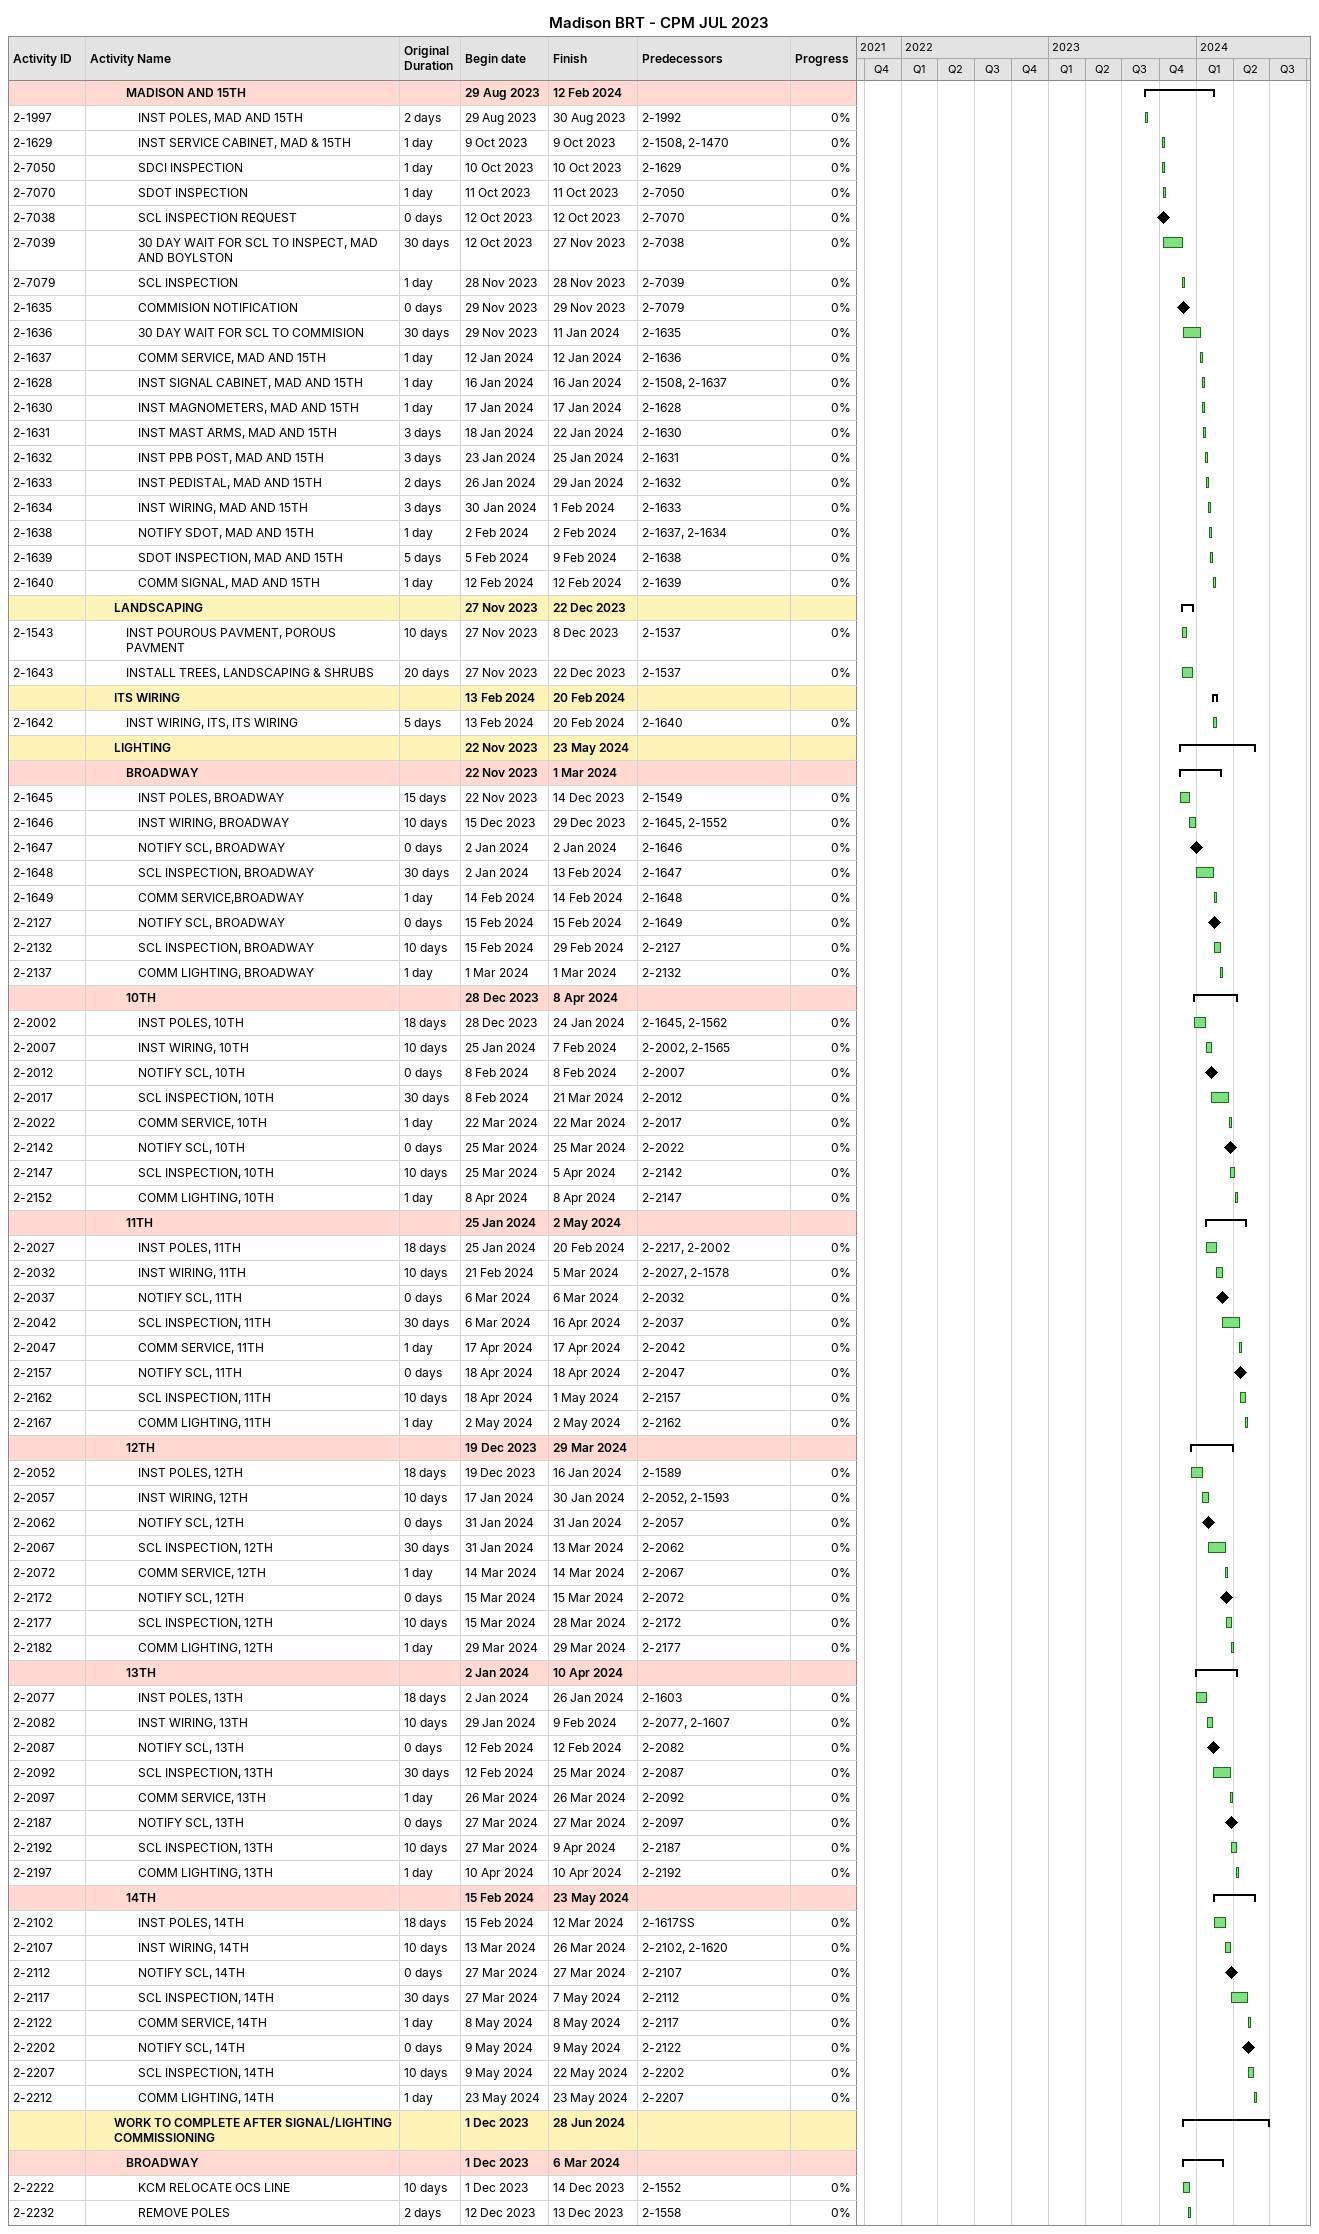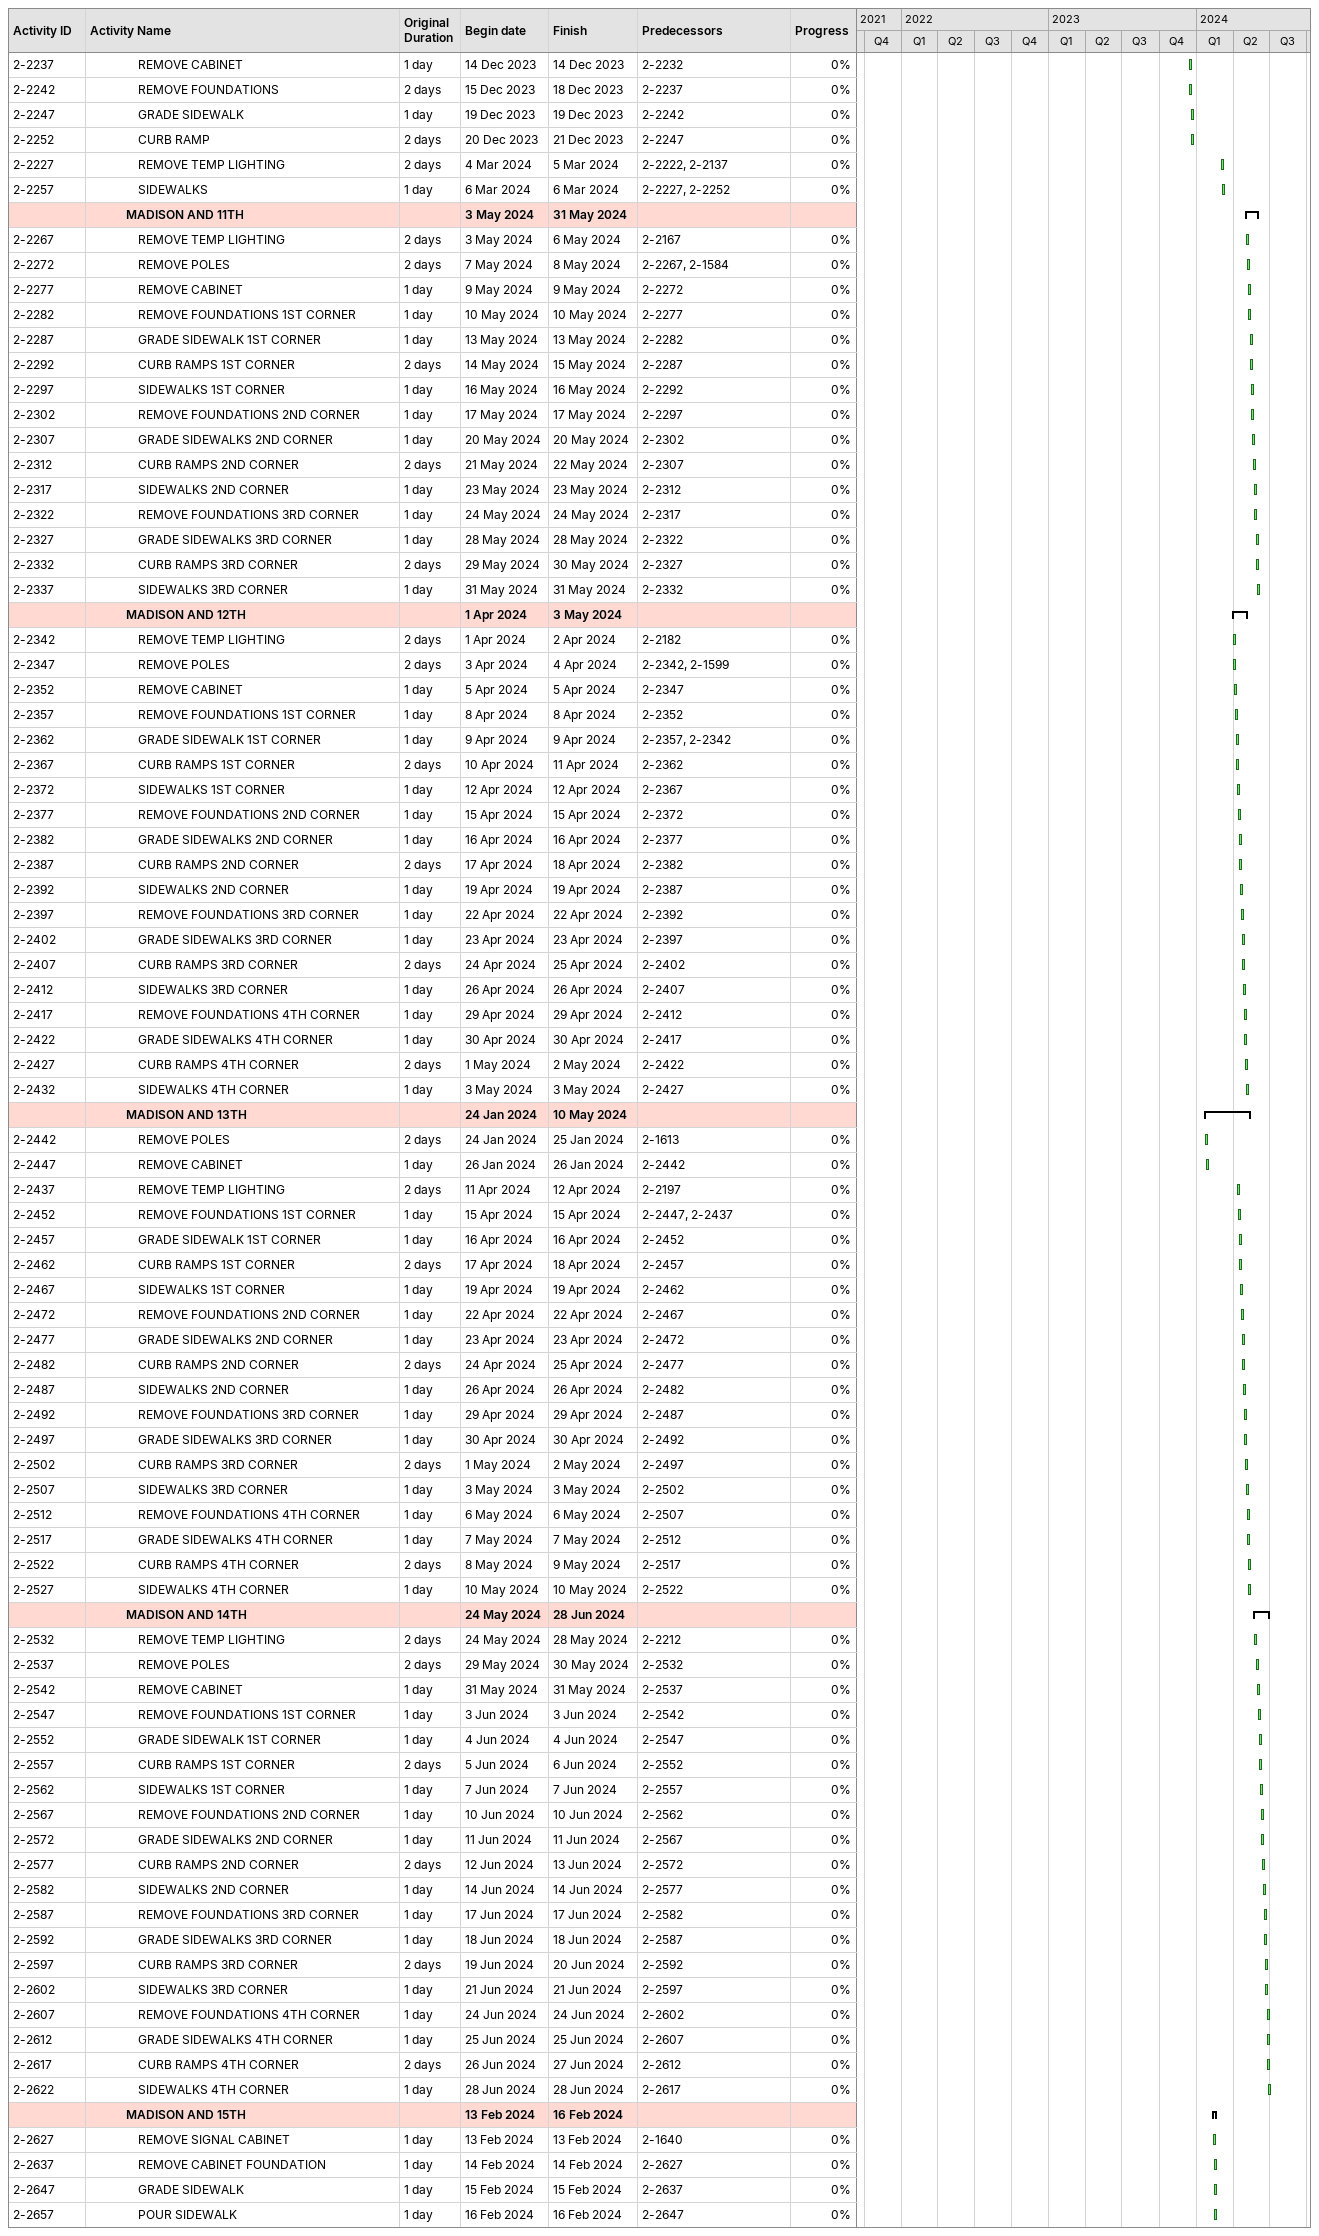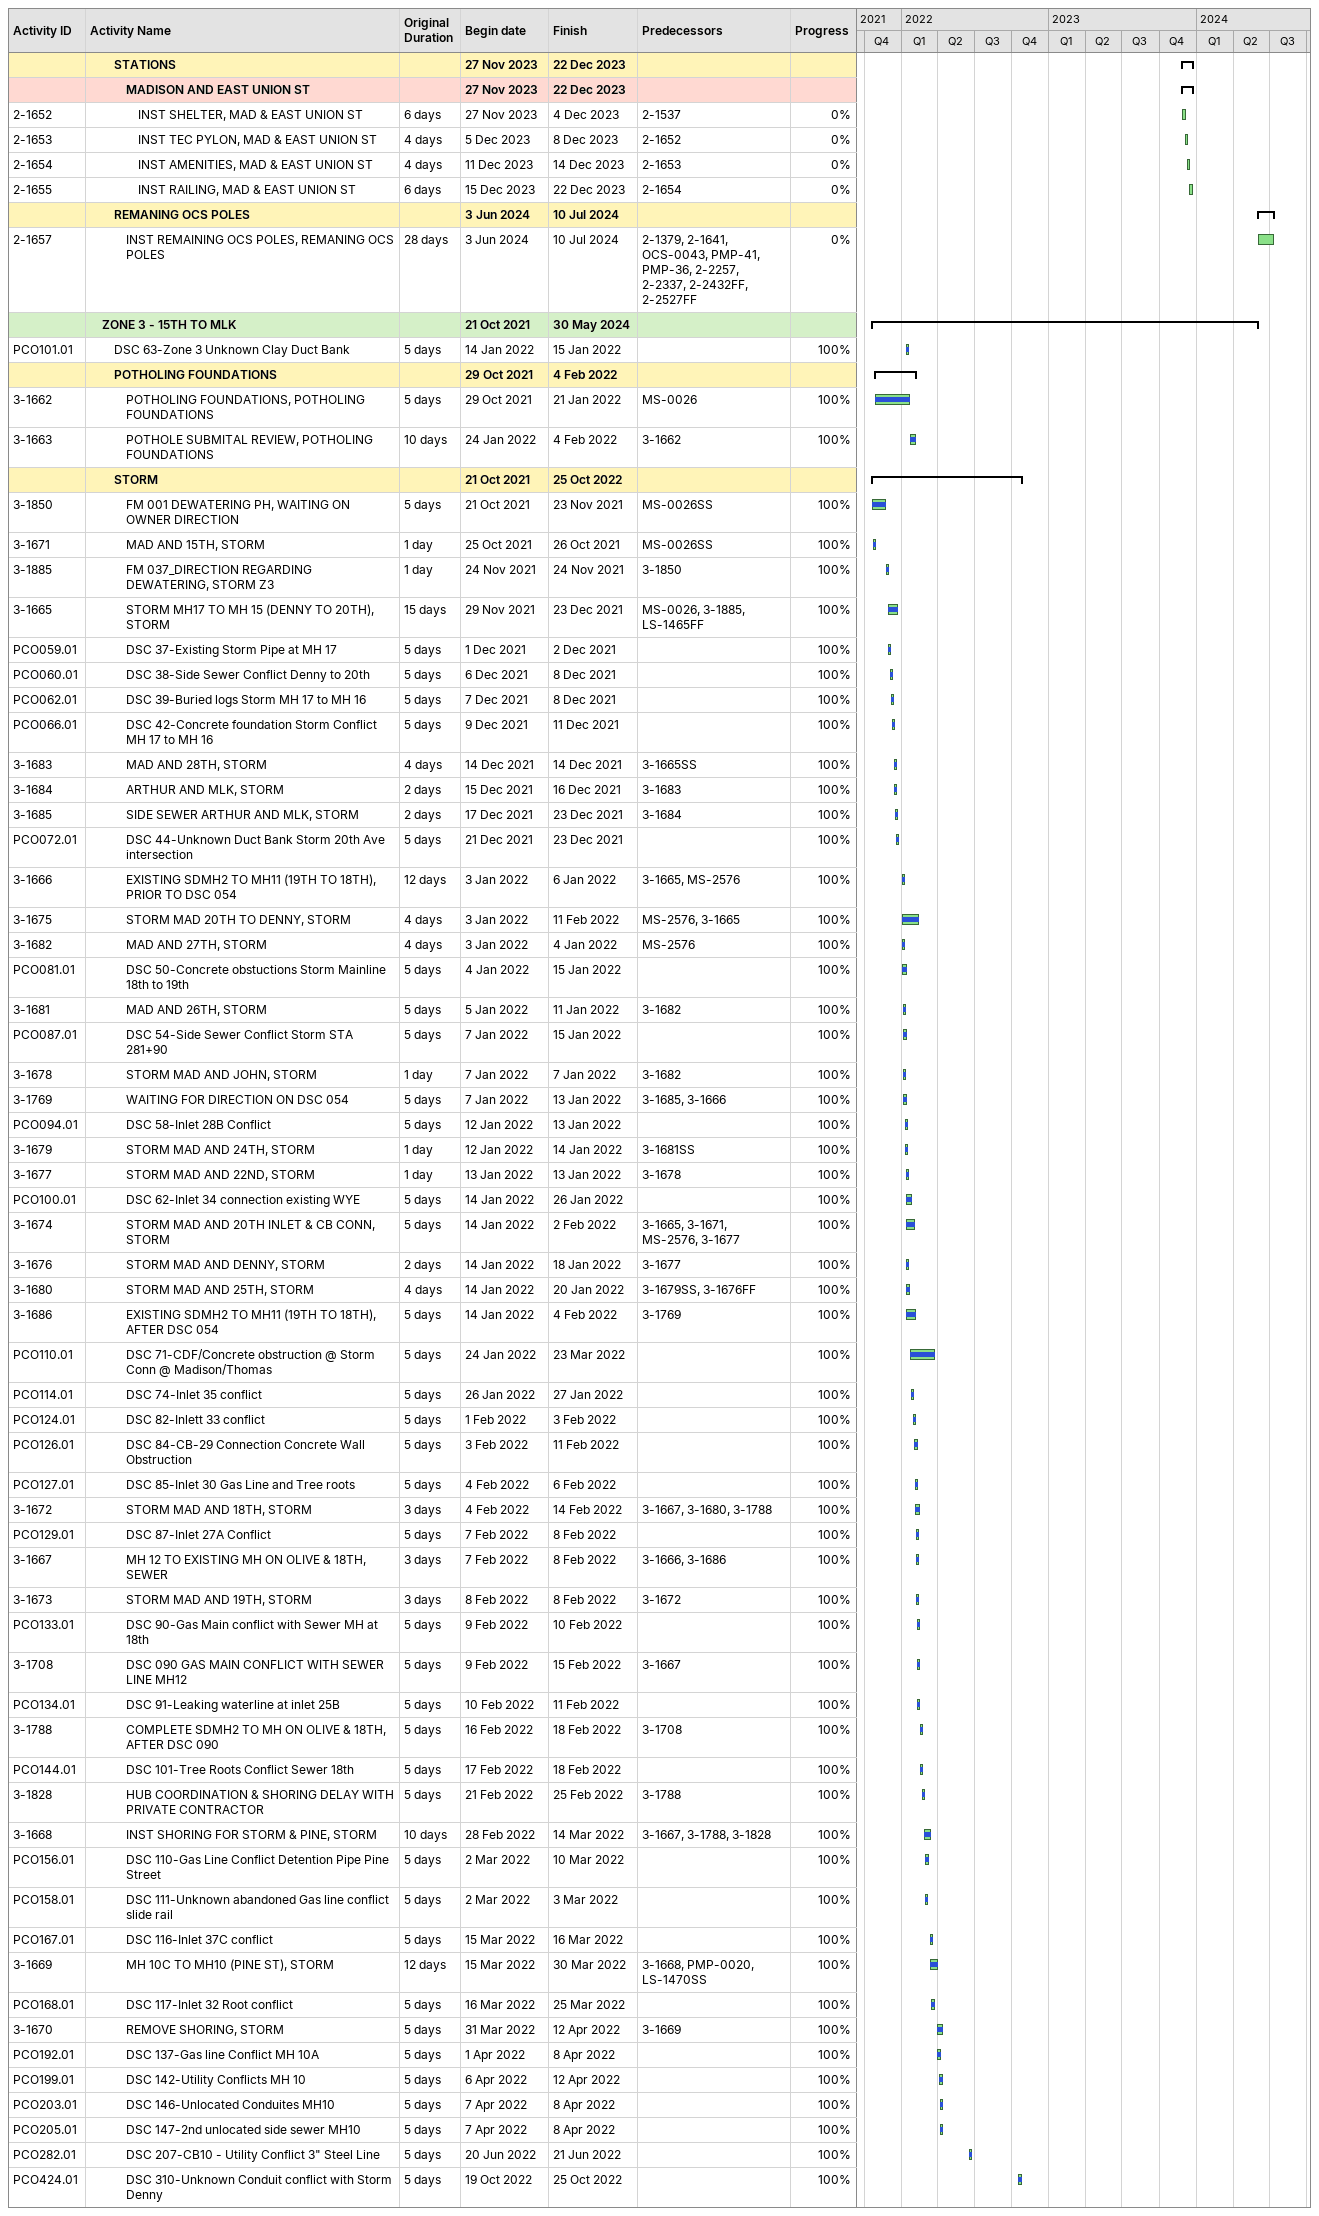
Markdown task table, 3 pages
Madison BRT - CPM JUL 2023

| ID | Level | Task | Original duration | Start | Finish | Predecessors | % complete |
|---|---|---|---|---|---|---|---|
|  | 4 | **MADISON AND 15TH** |  | 2023-08-29 | 2024-02-12 |  |  |
| 2-1997 | 5 | INST POLES, MAD AND 15TH | 2d | 2023-08-29 | 2023-08-30 | 2-1992 | 0 |
| 2-1629 | 5 | INST SERVICE CABINET, MAD & 15TH | 1d | 2023-10-09 | 2023-10-09 | 2-1508, 2-1470 | 0 |
| 2-7050 | 5 | SDCI INSPECTION | 1d | 2023-10-10 | 2023-10-10 | 2-1629 | 0 |
| 2-7070 | 5 | SDOT INSPECTION | 1d | 2023-10-11 | 2023-10-11 | 2-7050 | 0 |
| 2-7038 | 5 | SCL INSPECTION REQUEST | 0d | 2023-10-12 | 2023-10-12 | 2-7070 | 0 |
| 2-7039 | 5 | 30 DAY WAIT FOR SCL TO INSPECT, MAD AND BOYLSTON | 30d | 2023-10-12 | 2023-11-27 | 2-7038 | 0 |
| 2-7079 | 5 | SCL INSPECTION | 1d | 2023-11-28 | 2023-11-28 | 2-7039 | 0 |
| 2-1635 | 5 | COMMISION NOTIFICATION | 0d | 2023-11-29 | 2023-11-29 | 2-7079 | 0 |
| 2-1636 | 5 | 30 DAY WAIT FOR SCL TO COMMISION | 30d | 2023-11-29 | 2024-01-11 | 2-1635 | 0 |
| 2-1637 | 5 | COMM SERVICE, MAD AND 15TH | 1d | 2024-01-12 | 2024-01-12 | 2-1636 | 0 |
| 2-1628 | 5 | INST SIGNAL CABINET, MAD AND 15TH | 1d | 2024-01-16 | 2024-01-16 | 2-1508, 2-1637 | 0 |
| 2-1630 | 5 | INST MAGNOMETERS, MAD AND 15TH | 1d | 2024-01-17 | 2024-01-17 | 2-1628 | 0 |
| 2-1631 | 5 | INST MAST ARMS, MAD AND 15TH | 3d | 2024-01-18 | 2024-01-22 | 2-1630 | 0 |
| 2-1632 | 5 | INST PPB POST, MAD AND 15TH | 3d | 2024-01-23 | 2024-01-25 | 2-1631 | 0 |
| 2-1633 | 5 | INST PEDISTAL, MAD AND 15TH | 2d | 2024-01-26 | 2024-01-29 | 2-1632 | 0 |
| 2-1634 | 5 | INST WIRING, MAD AND 15TH | 3d | 2024-01-30 | 2024-02-01 | 2-1633 | 0 |
| 2-1638 | 5 | NOTIFY SDOT, MAD AND 15TH | 1d | 2024-02-02 | 2024-02-02 | 2-1637, 2-1634 | 0 |
| 2-1639 | 5 | SDOT INSPECTION, MAD AND 15TH | 5d | 2024-02-05 | 2024-02-09 | 2-1638 | 0 |
| 2-1640 | 5 | COMM SIGNAL, MAD AND 15TH | 1d | 2024-02-12 | 2024-02-12 | 2-1639 | 0 |
|  | 3 | **LANDSCAPING** |  | 2023-11-27 | 2023-12-22 |  |  |
| 2-1543 | 4 | INST POUROUS PAVMENT, POROUS PAVMENT | 10d | 2023-11-27 | 2023-12-08 | 2-1537 | 0 |
| 2-1643 | 4 | INSTALL TREES, LANDSCAPING & SHRUBS | 20d | 2023-11-27 | 2023-12-22 | 2-1537 | 0 |
|  | 3 | **ITS WIRING** |  | 2024-02-13 | 2024-02-20 |  |  |
| 2-1642 | 4 | INST WIRING, ITS, ITS WIRING | 5d | 2024-02-13 | 2024-02-20 | 2-1640 | 0 |
|  | 3 | **LIGHTING** |  | 2023-11-22 | 2024-05-23 |  |  |
|  | 4 | **BROADWAY** |  | 2023-11-22 | 2024-03-01 |  |  |
| 2-1645 | 5 | INST POLES, BROADWAY | 15d | 2023-11-22 | 2023-12-14 | 2-1549 | 0 |
| 2-1646 | 5 | INST WIRING, BROADWAY | 10d | 2023-12-15 | 2023-12-29 | 2-1645, 2-1552 | 0 |
| 2-1647 | 5 | NOTIFY SCL, BROADWAY | 0d | 2024-01-02 | 2024-01-02 | 2-1646 | 0 |
| 2-1648 | 5 | SCL INSPECTION, BROADWAY | 30d | 2024-01-02 | 2024-02-13 | 2-1647 | 0 |
| 2-1649 | 5 | COMM SERVICE,BROADWAY | 1d | 2024-02-14 | 2024-02-14 | 2-1648 | 0 |
| 2-2127 | 5 | NOTIFY SCL, BROADWAY | 0d | 2024-02-15 | 2024-02-15 | 2-1649 | 0 |
| 2-2132 | 5 | SCL INSPECTION, BROADWAY | 10d | 2024-02-15 | 2024-02-29 | 2-2127 | 0 |
| 2-2137 | 5 | COMM LIGHTING, BROADWAY | 1d | 2024-03-01 | 2024-03-01 | 2-2132 | 0 |
|  | 4 | **10TH** |  | 2023-12-28 | 2024-04-08 |  |  |
| 2-2002 | 5 | INST POLES, 10TH | 18d | 2023-12-28 | 2024-01-24 | 2-1645, 2-1562 | 0 |
| 2-2007 | 5 | INST WIRING, 10TH | 10d | 2024-01-25 | 2024-02-07 | 2-2002, 2-1565 | 0 |
| 2-2012 | 5 | NOTIFY SCL, 10TH | 0d | 2024-02-08 | 2024-02-08 | 2-2007 | 0 |
| 2-2017 | 5 | SCL INSPECTION, 10TH | 30d | 2024-02-08 | 2024-03-21 | 2-2012 | 0 |
| 2-2022 | 5 | COMM SERVICE, 10TH | 1d | 2024-03-22 | 2024-03-22 | 2-2017 | 0 |
| 2-2142 | 5 | NOTIFY SCL, 10TH | 0d | 2024-03-25 | 2024-03-25 | 2-2022 | 0 |
| 2-2147 | 5 | SCL INSPECTION, 10TH | 10d | 2024-03-25 | 2024-04-05 | 2-2142 | 0 |
| 2-2152 | 5 | COMM LIGHTING, 10TH | 1d | 2024-04-08 | 2024-04-08 | 2-2147 | 0 |
|  | 4 | **11TH** |  | 2024-01-25 | 2024-05-02 |  |  |
| 2-2027 | 5 | INST POLES, 11TH | 18d | 2024-01-25 | 2024-02-20 | 2-2217, 2-2002 | 0 |
| 2-2032 | 5 | INST WIRING, 11TH | 10d | 2024-02-21 | 2024-03-05 | 2-2027, 2-1578 | 0 |
| 2-2037 | 5 | NOTIFY SCL, 11TH | 0d | 2024-03-06 | 2024-03-06 | 2-2032 | 0 |
| 2-2042 | 5 | SCL INSPECTION, 11TH | 30d | 2024-03-06 | 2024-04-16 | 2-2037 | 0 |
| 2-2047 | 5 | COMM SERVICE, 11TH | 1d | 2024-04-17 | 2024-04-17 | 2-2042 | 0 |
| 2-2157 | 5 | NOTIFY SCL, 11TH | 0d | 2024-04-18 | 2024-04-18 | 2-2047 | 0 |
| 2-2162 | 5 | SCL INSPECTION, 11TH | 10d | 2024-04-18 | 2024-05-01 | 2-2157 | 0 |
| 2-2167 | 5 | COMM LIGHTING, 11TH | 1d | 2024-05-02 | 2024-05-02 | 2-2162 | 0 |
|  | 4 | **12TH** |  | 2023-12-19 | 2024-03-29 |  |  |
| 2-2052 | 5 | INST POLES, 12TH | 18d | 2023-12-19 | 2024-01-16 | 2-1589 | 0 |
| 2-2057 | 5 | INST WIRING, 12TH | 10d | 2024-01-17 | 2024-01-30 | 2-2052, 2-1593 | 0 |
| 2-2062 | 5 | NOTIFY SCL, 12TH | 0d | 2024-01-31 | 2024-01-31 | 2-2057 | 0 |
| 2-2067 | 5 | SCL INSPECTION, 12TH | 30d | 2024-01-31 | 2024-03-13 | 2-2062 | 0 |
| 2-2072 | 5 | COMM SERVICE, 12TH | 1d | 2024-03-14 | 2024-03-14 | 2-2067 | 0 |
| 2-2172 | 5 | NOTIFY SCL, 12TH | 0d | 2024-03-15 | 2024-03-15 | 2-2072 | 0 |
| 2-2177 | 5 | SCL INSPECTION, 12TH | 10d | 2024-03-15 | 2024-03-28 | 2-2172 | 0 |
| 2-2182 | 5 | COMM LIGHTING, 12TH | 1d | 2024-03-29 | 2024-03-29 | 2-2177 | 0 |
|  | 4 | **13TH** |  | 2024-01-02 | 2024-04-10 |  |  |
| 2-2077 | 5 | INST POLES, 13TH | 18d | 2024-01-02 | 2024-01-26 | 2-1603 | 0 |
| 2-2082 | 5 | INST WIRING, 13TH | 10d | 2024-01-29 | 2024-02-09 | 2-2077, 2-1607 | 0 |
| 2-2087 | 5 | NOTIFY SCL, 13TH | 0d | 2024-02-12 | 2024-02-12 | 2-2082 | 0 |
| 2-2092 | 5 | SCL INSPECTION, 13TH | 30d | 2024-02-12 | 2024-03-25 | 2-2087 | 0 |
| 2-2097 | 5 | COMM SERVICE, 13TH | 1d | 2024-03-26 | 2024-03-26 | 2-2092 | 0 |
| 2-2187 | 5 | NOTIFY SCL, 13TH | 0d | 2024-03-27 | 2024-03-27 | 2-2097 | 0 |
| 2-2192 | 5 | SCL INSPECTION, 13TH | 10d | 2024-03-27 | 2024-04-09 | 2-2187 | 0 |
| 2-2197 | 5 | COMM LIGHTING, 13TH | 1d | 2024-04-10 | 2024-04-10 | 2-2192 | 0 |
|  | 4 | **14TH** |  | 2024-02-15 | 2024-05-23 |  |  |
| 2-2102 | 5 | INST POLES, 14TH | 18d | 2024-02-15 | 2024-03-12 | 2-1617SS | 0 |
| 2-2107 | 5 | INST WIRING, 14TH | 10d | 2024-03-13 | 2024-03-26 | 2-2102, 2-1620 | 0 |
| 2-2112 | 5 | NOTIFY SCL, 14TH | 0d | 2024-03-27 | 2024-03-27 | 2-2107 | 0 |
| 2-2117 | 5 | SCL INSPECTION, 14TH | 30d | 2024-03-27 | 2024-05-07 | 2-2112 | 0 |
| 2-2122 | 5 | COMM SERVICE, 14TH | 1d | 2024-05-08 | 2024-05-08 | 2-2117 | 0 |
| 2-2202 | 5 | NOTIFY SCL, 14TH | 0d | 2024-05-09 | 2024-05-09 | 2-2122 | 0 |
| 2-2207 | 5 | SCL INSPECTION, 14TH | 10d | 2024-05-09 | 2024-05-22 | 2-2202 | 0 |
| 2-2212 | 5 | COMM LIGHTING, 14TH | 1d | 2024-05-23 | 2024-05-23 | 2-2207 | 0 |
|  | 3 | **WORK TO COMPLETE AFTER SIGNAL/LIGHTING COMMISSIONING** |  | 2023-12-01 | 2024-06-28 |  |  |
|  | 4 | **BROADWAY** |  | 2023-12-01 | 2024-03-06 |  |  |
| 2-2222 | 5 | KCM RELOCATE OCS LINE | 10d | 2023-12-01 | 2023-12-14 | 2-1552 | 0 |
| 2-2232 | 5 | REMOVE POLES | 2d | 2023-12-12 | 2023-12-13 | 2-1558 | 0 |
| 2-2237 | 5 | REMOVE CABINET | 1d | 2023-12-14 | 2023-12-14 | 2-2232 | 0 |
| 2-2242 | 5 | REMOVE FOUNDATIONS | 2d | 2023-12-15 | 2023-12-18 | 2-2237 | 0 |
| 2-2247 | 5 | GRADE SIDEWALK | 1d | 2023-12-19 | 2023-12-19 | 2-2242 | 0 |
| 2-2252 | 5 | CURB RAMP | 2d | 2023-12-20 | 2023-12-21 | 2-2247 | 0 |
| 2-2227 | 5 | REMOVE TEMP LIGHTING | 2d | 2024-03-04 | 2024-03-05 | 2-2222, 2-2137 | 0 |
| 2-2257 | 5 | SIDEWALKS | 1d | 2024-03-06 | 2024-03-06 | 2-2227, 2-2252 | 0 |
|  | 4 | **MADISON AND 11TH** |  | 2024-05-03 | 2024-05-31 |  |  |
| 2-2267 | 5 | REMOVE TEMP LIGHTING | 2d | 2024-05-03 | 2024-05-06 | 2-2167 | 0 |
| 2-2272 | 5 | REMOVE POLES | 2d | 2024-05-07 | 2024-05-08 | 2-2267, 2-1584 | 0 |
| 2-2277 | 5 | REMOVE CABINET | 1d | 2024-05-09 | 2024-05-09 | 2-2272 | 0 |
| 2-2282 | 5 | REMOVE FOUNDATIONS 1ST CORNER | 1d | 2024-05-10 | 2024-05-10 | 2-2277 | 0 |
| 2-2287 | 5 | GRADE SIDEWALK 1ST CORNER | 1d | 2024-05-13 | 2024-05-13 | 2-2282 | 0 |
| 2-2292 | 5 | CURB RAMPS 1ST CORNER | 2d | 2024-05-14 | 2024-05-15 | 2-2287 | 0 |
| 2-2297 | 5 | SIDEWALKS 1ST CORNER | 1d | 2024-05-16 | 2024-05-16 | 2-2292 | 0 |
| 2-2302 | 5 | REMOVE FOUNDATIONS 2ND CORNER | 1d | 2024-05-17 | 2024-05-17 | 2-2297 | 0 |
| 2-2307 | 5 | GRADE SIDEWALKS 2ND CORNER | 1d | 2024-05-20 | 2024-05-20 | 2-2302 | 0 |
| 2-2312 | 5 | CURB RAMPS 2ND CORNER | 2d | 2024-05-21 | 2024-05-22 | 2-2307 | 0 |
| 2-2317 | 5 | SIDEWALKS 2ND CORNER | 1d | 2024-05-23 | 2024-05-23 | 2-2312 | 0 |
| 2-2322 | 5 | REMOVE FOUNDATIONS 3RD CORNER | 1d | 2024-05-24 | 2024-05-24 | 2-2317 | 0 |
| 2-2327 | 5 | GRADE SIDEWALKS 3RD CORNER | 1d | 2024-05-28 | 2024-05-28 | 2-2322 | 0 |
| 2-2332 | 5 | CURB RAMPS 3RD CORNER | 2d | 2024-05-29 | 2024-05-30 | 2-2327 | 0 |
| 2-2337 | 5 | SIDEWALKS 3RD CORNER | 1d | 2024-05-31 | 2024-05-31 | 2-2332 | 0 |
|  | 4 | **MADISON AND 12TH** |  | 2024-04-01 | 2024-05-03 |  |  |
| 2-2342 | 5 | REMOVE TEMP LIGHTING | 2d | 2024-04-01 | 2024-04-02 | 2-2182 | 0 |
| 2-2347 | 5 | REMOVE POLES | 2d | 2024-04-03 | 2024-04-04 | 2-2342, 2-1599 | 0 |
| 2-2352 | 5 | REMOVE CABINET | 1d | 2024-04-05 | 2024-04-05 | 2-2347 | 0 |
| 2-2357 | 5 | REMOVE FOUNDATIONS 1ST CORNER | 1d | 2024-04-08 | 2024-04-08 | 2-2352 | 0 |
| 2-2362 | 5 | GRADE SIDEWALK 1ST CORNER | 1d | 2024-04-09 | 2024-04-09 | 2-2357, 2-2342 | 0 |
| 2-2367 | 5 | CURB RAMPS 1ST CORNER | 2d | 2024-04-10 | 2024-04-11 | 2-2362 | 0 |
| 2-2372 | 5 | SIDEWALKS 1ST CORNER | 1d | 2024-04-12 | 2024-04-12 | 2-2367 | 0 |
| 2-2377 | 5 | REMOVE FOUNDATIONS 2ND CORNER | 1d | 2024-04-15 | 2024-04-15 | 2-2372 | 0 |
| 2-2382 | 5 | GRADE SIDEWALKS 2ND CORNER | 1d | 2024-04-16 | 2024-04-16 | 2-2377 | 0 |
| 2-2387 | 5 | CURB RAMPS 2ND CORNER | 2d | 2024-04-17 | 2024-04-18 | 2-2382 | 0 |
| 2-2392 | 5 | SIDEWALKS 2ND CORNER | 1d | 2024-04-19 | 2024-04-19 | 2-2387 | 0 |
| 2-2397 | 5 | REMOVE FOUNDATIONS 3RD CORNER | 1d | 2024-04-22 | 2024-04-22 | 2-2392 | 0 |
| 2-2402 | 5 | GRADE SIDEWALKS 3RD CORNER | 1d | 2024-04-23 | 2024-04-23 | 2-2397 | 0 |
| 2-2407 | 5 | CURB RAMPS 3RD CORNER | 2d | 2024-04-24 | 2024-04-25 | 2-2402 | 0 |
| 2-2412 | 5 | SIDEWALKS 3RD CORNER | 1d | 2024-04-26 | 2024-04-26 | 2-2407 | 0 |
| 2-2417 | 5 | REMOVE FOUNDATIONS 4TH CORNER | 1d | 2024-04-29 | 2024-04-29 | 2-2412 | 0 |
| 2-2422 | 5 | GRADE SIDEWALKS 4TH CORNER | 1d | 2024-04-30 | 2024-04-30 | 2-2417 | 0 |
| 2-2427 | 5 | CURB RAMPS 4TH CORNER | 2d | 2024-05-01 | 2024-05-02 | 2-2422 | 0 |
| 2-2432 | 5 | SIDEWALKS 4TH CORNER | 1d | 2024-05-03 | 2024-05-03 | 2-2427 | 0 |
|  | 4 | **MADISON AND 13TH** |  | 2024-01-24 | 2024-05-10 |  |  |
| 2-2442 | 5 | REMOVE POLES | 2d | 2024-01-24 | 2024-01-25 | 2-1613 | 0 |
| 2-2447 | 5 | REMOVE CABINET | 1d | 2024-01-26 | 2024-01-26 | 2-2442 | 0 |
| 2-2437 | 5 | REMOVE TEMP LIGHTING | 2d | 2024-04-11 | 2024-04-12 | 2-2197 | 0 |
| 2-2452 | 5 | REMOVE FOUNDATIONS 1ST CORNER | 1d | 2024-04-15 | 2024-04-15 | 2-2447, 2-2437 | 0 |
| 2-2457 | 5 | GRADE SIDEWALK 1ST CORNER | 1d | 2024-04-16 | 2024-04-16 | 2-2452 | 0 |
| 2-2462 | 5 | CURB RAMPS 1ST CORNER | 2d | 2024-04-17 | 2024-04-18 | 2-2457 | 0 |
| 2-2467 | 5 | SIDEWALKS 1ST CORNER | 1d | 2024-04-19 | 2024-04-19 | 2-2462 | 0 |
| 2-2472 | 5 | REMOVE FOUNDATIONS 2ND CORNER | 1d | 2024-04-22 | 2024-04-22 | 2-2467 | 0 |
| 2-2477 | 5 | GRADE SIDEWALKS 2ND CORNER | 1d | 2024-04-23 | 2024-04-23 | 2-2472 | 0 |
| 2-2482 | 5 | CURB RAMPS 2ND CORNER | 2d | 2024-04-24 | 2024-04-25 | 2-2477 | 0 |
| 2-2487 | 5 | SIDEWALKS 2ND CORNER | 1d | 2024-04-26 | 2024-04-26 | 2-2482 | 0 |
| 2-2492 | 5 | REMOVE FOUNDATIONS 3RD CORNER | 1d | 2024-04-29 | 2024-04-29 | 2-2487 | 0 |
| 2-2497 | 5 | GRADE SIDEWALKS 3RD CORNER | 1d | 2024-04-30 | 2024-04-30 | 2-2492 | 0 |
| 2-2502 | 5 | CURB RAMPS 3RD CORNER | 2d | 2024-05-01 | 2024-05-02 | 2-2497 | 0 |
| 2-2507 | 5 | SIDEWALKS 3RD CORNER | 1d | 2024-05-03 | 2024-05-03 | 2-2502 | 0 |
| 2-2512 | 5 | REMOVE FOUNDATIONS 4TH CORNER | 1d | 2024-05-06 | 2024-05-06 | 2-2507 | 0 |
| 2-2517 | 5 | GRADE SIDEWALKS 4TH CORNER | 1d | 2024-05-07 | 2024-05-07 | 2-2512 | 0 |
| 2-2522 | 5 | CURB RAMPS 4TH CORNER | 2d | 2024-05-08 | 2024-05-09 | 2-2517 | 0 |
| 2-2527 | 5 | SIDEWALKS 4TH CORNER | 1d | 2024-05-10 | 2024-05-10 | 2-2522 | 0 |
|  | 4 | **MADISON AND 14TH** |  | 2024-05-24 | 2024-06-28 |  |  |
| 2-2532 | 5 | REMOVE TEMP LIGHTING | 2d | 2024-05-24 | 2024-05-28 | 2-2212 | 0 |
| 2-2537 | 5 | REMOVE POLES | 2d | 2024-05-29 | 2024-05-30 | 2-2532 | 0 |
| 2-2542 | 5 | REMOVE CABINET | 1d | 2024-05-31 | 2024-05-31 | 2-2537 | 0 |
| 2-2547 | 5 | REMOVE FOUNDATIONS 1ST CORNER | 1d | 2024-06-03 | 2024-06-03 | 2-2542 | 0 |
| 2-2552 | 5 | GRADE SIDEWALK 1ST CORNER | 1d | 2024-06-04 | 2024-06-04 | 2-2547 | 0 |
| 2-2557 | 5 | CURB RAMPS 1ST CORNER | 2d | 2024-06-05 | 2024-06-06 | 2-2552 | 0 |
| 2-2562 | 5 | SIDEWALKS 1ST CORNER | 1d | 2024-06-07 | 2024-06-07 | 2-2557 | 0 |
| 2-2567 | 5 | REMOVE FOUNDATIONS 2ND CORNER | 1d | 2024-06-10 | 2024-06-10 | 2-2562 | 0 |
| 2-2572 | 5 | GRADE SIDEWALKS 2ND CORNER | 1d | 2024-06-11 | 2024-06-11 | 2-2567 | 0 |
| 2-2577 | 5 | CURB RAMPS 2ND CORNER | 2d | 2024-06-12 | 2024-06-13 | 2-2572 | 0 |
| 2-2582 | 5 | SIDEWALKS 2ND CORNER | 1d | 2024-06-14 | 2024-06-14 | 2-2577 | 0 |
| 2-2587 | 5 | REMOVE FOUNDATIONS 3RD CORNER | 1d | 2024-06-17 | 2024-06-17 | 2-2582 | 0 |
| 2-2592 | 5 | GRADE SIDEWALKS 3RD CORNER | 1d | 2024-06-18 | 2024-06-18 | 2-2587 | 0 |
| 2-2597 | 5 | CURB RAMPS 3RD CORNER | 2d | 2024-06-19 | 2024-06-20 | 2-2592 | 0 |
| 2-2602 | 5 | SIDEWALKS 3RD CORNER | 1d | 2024-06-21 | 2024-06-21 | 2-2597 | 0 |
| 2-2607 | 5 | REMOVE FOUNDATIONS 4TH CORNER | 1d | 2024-06-24 | 2024-06-24 | 2-2602 | 0 |
| 2-2612 | 5 | GRADE SIDEWALKS 4TH CORNER | 1d | 2024-06-25 | 2024-06-25 | 2-2607 | 0 |
| 2-2617 | 5 | CURB RAMPS 4TH CORNER | 2d | 2024-06-26 | 2024-06-27 | 2-2612 | 0 |
| 2-2622 | 5 | SIDEWALKS 4TH CORNER | 1d | 2024-06-28 | 2024-06-28 | 2-2617 | 0 |
|  | 4 | **MADISON AND 15TH** |  | 2024-02-13 | 2024-02-16 |  |  |
| 2-2627 | 5 | REMOVE SIGNAL CABINET | 1d | 2024-02-13 | 2024-02-13 | 2-1640 | 0 |
| 2-2637 | 5 | REMOVE CABINET FOUNDATION | 1d | 2024-02-14 | 2024-02-14 | 2-2627 | 0 |
| 2-2647 | 5 | GRADE SIDEWALK | 1d | 2024-02-15 | 2024-02-15 | 2-2637 | 0 |
| 2-2657 | 5 | POUR SIDEWALK | 1d | 2024-02-16 | 2024-02-16 | 2-2647 | 0 |
|  | 3 | **STATIONS** |  | 2023-11-27 | 2023-12-22 |  |  |
|  | 4 | **MADISON AND EAST UNION ST** |  | 2023-11-27 | 2023-12-22 |  |  |
| 2-1652 | 5 | INST SHELTER, MAD & EAST UNION ST | 6d | 2023-11-27 | 2023-12-04 | 2-1537 | 0 |
| 2-1653 | 5 | INST TEC PYLON, MAD & EAST UNION ST | 4d | 2023-12-05 | 2023-12-08 | 2-1652 | 0 |
| 2-1654 | 5 | INST AMENITIES, MAD & EAST UNION ST | 4d | 2023-12-11 | 2023-12-14 | 2-1653 | 0 |
| 2-1655 | 5 | INST RAILING, MAD & EAST UNION ST | 6d | 2023-12-15 | 2023-12-22 | 2-1654 | 0 |
|  | 3 | **REMANING OCS POLES** |  | 2024-06-03 | 2024-07-10 |  |  |
| 2-1657 | 4 | INST REMAINING OCS POLES, REMANING OCS POLES | 28d | 2024-06-03 | 2024-07-10 | 2-1379, 2-1641, OCS-0043, PMP-41, PMP-36, 2-2257, 2-2337, 2-2432FF, 2-2527FF | 0 |
|  | 2 | **ZONE 3 - 15TH TO MLK** |  | 2021-10-21 | 2024-05-30 |  |  |
| PCO101.01 | 3 | DSC 63-Zone 3 Unknown Clay Duct Bank | 5d | 2022-01-14 | 2022-01-15 |  | 100 |
|  | 3 | **POTHOLING FOUNDATIONS** |  | 2021-10-29 | 2022-02-04 |  |  |
| 3-1662 | 4 | POTHOLING FOUNDATIONS, POTHOLING FOUNDATIONS | 5d | 2021-10-29 | 2022-01-21 | MS-0026 | 100 |
| 3-1663 | 4 | POTHOLE SUBMITAL REVIEW, POTHOLING FOUNDATIONS | 10d | 2022-01-24 | 2022-02-04 | 3-1662 | 100 |
|  | 3 | **STORM** |  | 2021-10-21 | 2022-10-25 |  |  |
| 3-1850 | 4 | FM 001 DEWATERING PH, WAITING ON OWNER DIRECTION | 5d | 2021-10-21 | 2021-11-23 | MS-0026SS | 100 |
| 3-1671 | 4 | MAD AND 15TH, STORM | 1d | 2021-10-25 | 2021-10-26 | MS-0026SS | 100 |
| 3-1885 | 4 | FM 037_DIRECTION REGARDING DEWATERING, STORM Z3 | 1d | 2021-11-24 | 2021-11-24 | 3-1850 | 100 |
| 3-1665 | 4 | STORM MH17 TO MH 15 (DENNY TO 20TH), STORM | 15d | 2021-11-29 | 2021-12-23 | MS-0026, 3-1885, LS-1465FF | 100 |
| PCO059.01 | 4 | DSC 37-Existing Storm Pipe at MH 17 | 5d | 2021-12-01 | 2021-12-02 |  | 100 |
| PCO060.01 | 4 | DSC 38-Side Sewer Conflict Denny to 20th | 5d | 2021-12-06 | 2021-12-08 |  | 100 |
| PCO062.01 | 4 | DSC 39-Buried logs Storm MH 17 to MH 16 | 5d | 2021-12-07 | 2021-12-08 |  | 100 |
| PCO066.01 | 4 | DSC 42-Concrete foundation Storm Conflict MH 17 to MH 16 | 5d | 2021-12-09 | 2021-12-11 |  | 100 |
| 3-1683 | 4 | MAD AND 28TH, STORM | 4d | 2021-12-14 | 2021-12-14 | 3-1665SS | 100 |
| 3-1684 | 4 | ARTHUR AND MLK, STORM | 2d | 2021-12-15 | 2021-12-16 | 3-1683 | 100 |
| 3-1685 | 4 | SIDE SEWER ARTHUR AND MLK, STORM | 2d | 2021-12-17 | 2021-12-23 | 3-1684 | 100 |
| PCO072.01 | 4 | DSC 44-Unknown Duct Bank Storm 20th Ave intersection | 5d | 2021-12-21 | 2021-12-23 |  | 100 |
| 3-1666 | 4 | EXISTING SDMH2 TO MH11 (19TH TO 18TH), PRIOR TO DSC 054 | 12d | 2022-01-03 | 2022-01-06 | 3-1665, MS-2576 | 100 |
| 3-1675 | 4 | STORM MAD 20TH TO DENNY, STORM | 4d | 2022-01-03 | 2022-02-11 | MS-2576, 3-1665 | 100 |
| 3-1682 | 4 | MAD AND 27TH, STORM | 4d | 2022-01-03 | 2022-01-04 | MS-2576 | 100 |
| PCO081.01 | 4 | DSC 50-Concrete obstuctions Storm Mainline 18th to 19th | 5d | 2022-01-04 | 2022-01-15 |  | 100 |
| 3-1681 | 4 | MAD AND 26TH, STORM | 5d | 2022-01-05 | 2022-01-11 | 3-1682 | 100 |
| PCO087.01 | 4 | DSC 54-Side Sewer Conflict Storm STA 281+90 | 5d | 2022-01-07 | 2022-01-15 |  | 100 |
| 3-1678 | 4 | STORM MAD AND JOHN, STORM | 1d | 2022-01-07 | 2022-01-07 | 3-1682 | 100 |
| 3-1769 | 4 | WAITING FOR DIRECTION ON DSC 054 | 5d | 2022-01-07 | 2022-01-13 | 3-1685, 3-1666 | 100 |
| PCO094.01 | 4 | DSC 58-Inlet 28B Conflict | 5d | 2022-01-12 | 2022-01-13 |  | 100 |
| 3-1679 | 4 | STORM MAD AND 24TH, STORM | 1d | 2022-01-12 | 2022-01-14 | 3-1681SS | 100 |
| 3-1677 | 4 | STORM MAD AND 22ND, STORM | 1d | 2022-01-13 | 2022-01-13 | 3-1678 | 100 |
| PCO100.01 | 4 | DSC 62-Inlet 34 connection existing WYE | 5d | 2022-01-14 | 2022-01-26 |  | 100 |
| 3-1674 | 4 | STORM MAD AND 20TH INLET & CB CONN, STORM | 5d | 2022-01-14 | 2022-02-02 | 3-1665, 3-1671, MS-2576, 3-1677 | 100 |
| 3-1676 | 4 | STORM MAD AND DENNY, STORM | 2d | 2022-01-14 | 2022-01-18 | 3-1677 | 100 |
| 3-1680 | 4 | STORM MAD AND 25TH, STORM | 4d | 2022-01-14 | 2022-01-20 | 3-1679SS, 3-1676FF | 100 |
| 3-1686 | 4 | EXISTING SDMH2 TO MH11 (19TH TO 18TH), AFTER DSC 054 | 5d | 2022-01-14 | 2022-02-04 | 3-1769 | 100 |
| PCO110.01 | 4 | DSC 71-CDF/Concrete obstruction @ Storm Conn @ Madison/Thomas | 5d | 2022-01-24 | 2022-03-23 |  | 100 |
| PCO114.01 | 4 | DSC 74-Inlet 35 conflict | 5d | 2022-01-26 | 2022-01-27 |  | 100 |
| PCO124.01 | 4 | DSC 82-Inlett 33 conflict | 5d | 2022-02-01 | 2022-02-03 |  | 100 |
| PCO126.01 | 4 | DSC 84-CB-29 Connection Concrete Wall Obstruction | 5d | 2022-02-03 | 2022-02-11 |  | 100 |
| PCO127.01 | 4 | DSC 85-Inlet 30 Gas Line and Tree roots | 5d | 2022-02-04 | 2022-02-06 |  | 100 |
| 3-1672 | 4 | STORM MAD AND 18TH, STORM | 3d | 2022-02-04 | 2022-02-14 | 3-1667, 3-1680, 3-1788 | 100 |
| PCO129.01 | 4 | DSC 87-Inlet 27A Conflict | 5d | 2022-02-07 | 2022-02-08 |  | 100 |
| 3-1667 | 4 | MH 12 TO EXISTING MH ON OLIVE & 18TH, SEWER | 3d | 2022-02-07 | 2022-02-08 | 3-1666, 3-1686 | 100 |
| 3-1673 | 4 | STORM MAD AND 19TH, STORM | 3d | 2022-02-08 | 2022-02-08 | 3-1672 | 100 |
| PCO133.01 | 4 | DSC 90-Gas Main conflict with Sewer MH at 18th | 5d | 2022-02-09 | 2022-02-10 |  | 100 |
| 3-1708 | 4 | DSC 090 GAS MAIN CONFLICT WITH SEWER LINE MH12 | 5d | 2022-02-09 | 2022-02-15 | 3-1667 | 100 |
| PCO134.01 | 4 | DSC 91-Leaking waterline at inlet 25B | 5d | 2022-02-10 | 2022-02-11 |  | 100 |
| 3-1788 | 4 | COMPLETE SDMH2 TO MH ON OLIVE & 18TH, AFTER DSC 090 | 5d | 2022-02-16 | 2022-02-18 | 3-1708 | 100 |
| PCO144.01 | 4 | DSC 101-Tree Roots Conflict Sewer 18th | 5d | 2022-02-17 | 2022-02-18 |  | 100 |
| 3-1828 | 4 | HUB COORDINATION & SHORING DELAY WITH PRIVATE CONTRACTOR | 5d | 2022-02-21 | 2022-02-25 | 3-1788 | 100 |
| 3-1668 | 4 | INST SHORING FOR STORM & PINE, STORM | 10d | 2022-02-28 | 2022-03-14 | 3-1667, 3-1788, 3-1828 | 100 |
| PCO156.01 | 4 | DSC 110-Gas Line Conflict Detention Pipe Pine Street | 5d | 2022-03-02 | 2022-03-10 |  | 100 |
| PCO158.01 | 4 | DSC 111-Unknown abandoned Gas line conflict slide rail | 5d | 2022-03-02 | 2022-03-03 |  | 100 |
| PCO167.01 | 4 | DSC 116-Inlet 37C conflict | 5d | 2022-03-15 | 2022-03-16 |  | 100 |
| 3-1669 | 4 | MH 10C TO MH10 (PINE ST), STORM | 12d | 2022-03-15 | 2022-03-30 | 3-1668, PMP-0020, LS-1470SS | 100 |
| PCO168.01 | 4 | DSC 117-Inlet 32 Root conflict | 5d | 2022-03-16 | 2022-03-25 |  | 100 |
| 3-1670 | 4 | REMOVE SHORING, STORM | 5d | 2022-03-31 | 2022-04-12 | 3-1669 | 100 |
| PCO192.01 | 4 | DSC 137-Gas line Conflict MH 10A | 5d | 2022-04-01 | 2022-04-08 |  | 100 |
| PCO199.01 | 4 | DSC 142-Utility Conflicts MH 10 | 5d | 2022-04-06 | 2022-04-12 |  | 100 |
| PCO203.01 | 4 | DSC 146-Unlocated Conduites MH10 | 5d | 2022-04-07 | 2022-04-08 |  | 100 |
| PCO205.01 | 4 | DSC 147-2nd unlocated side sewer MH10 | 5d | 2022-04-07 | 2022-04-08 |  | 100 |
| PCO282.01 | 4 | DSC 207-CB10 - Utility Conflict 3" Steel Line | 5d | 2022-06-20 | 2022-06-21 |  | 100 |
| PCO424.01 | 4 | DSC 310-Unknown Conduit conflict with Storm Denny | 5d | 2022-10-19 | 2022-10-25 |  | 100 |
